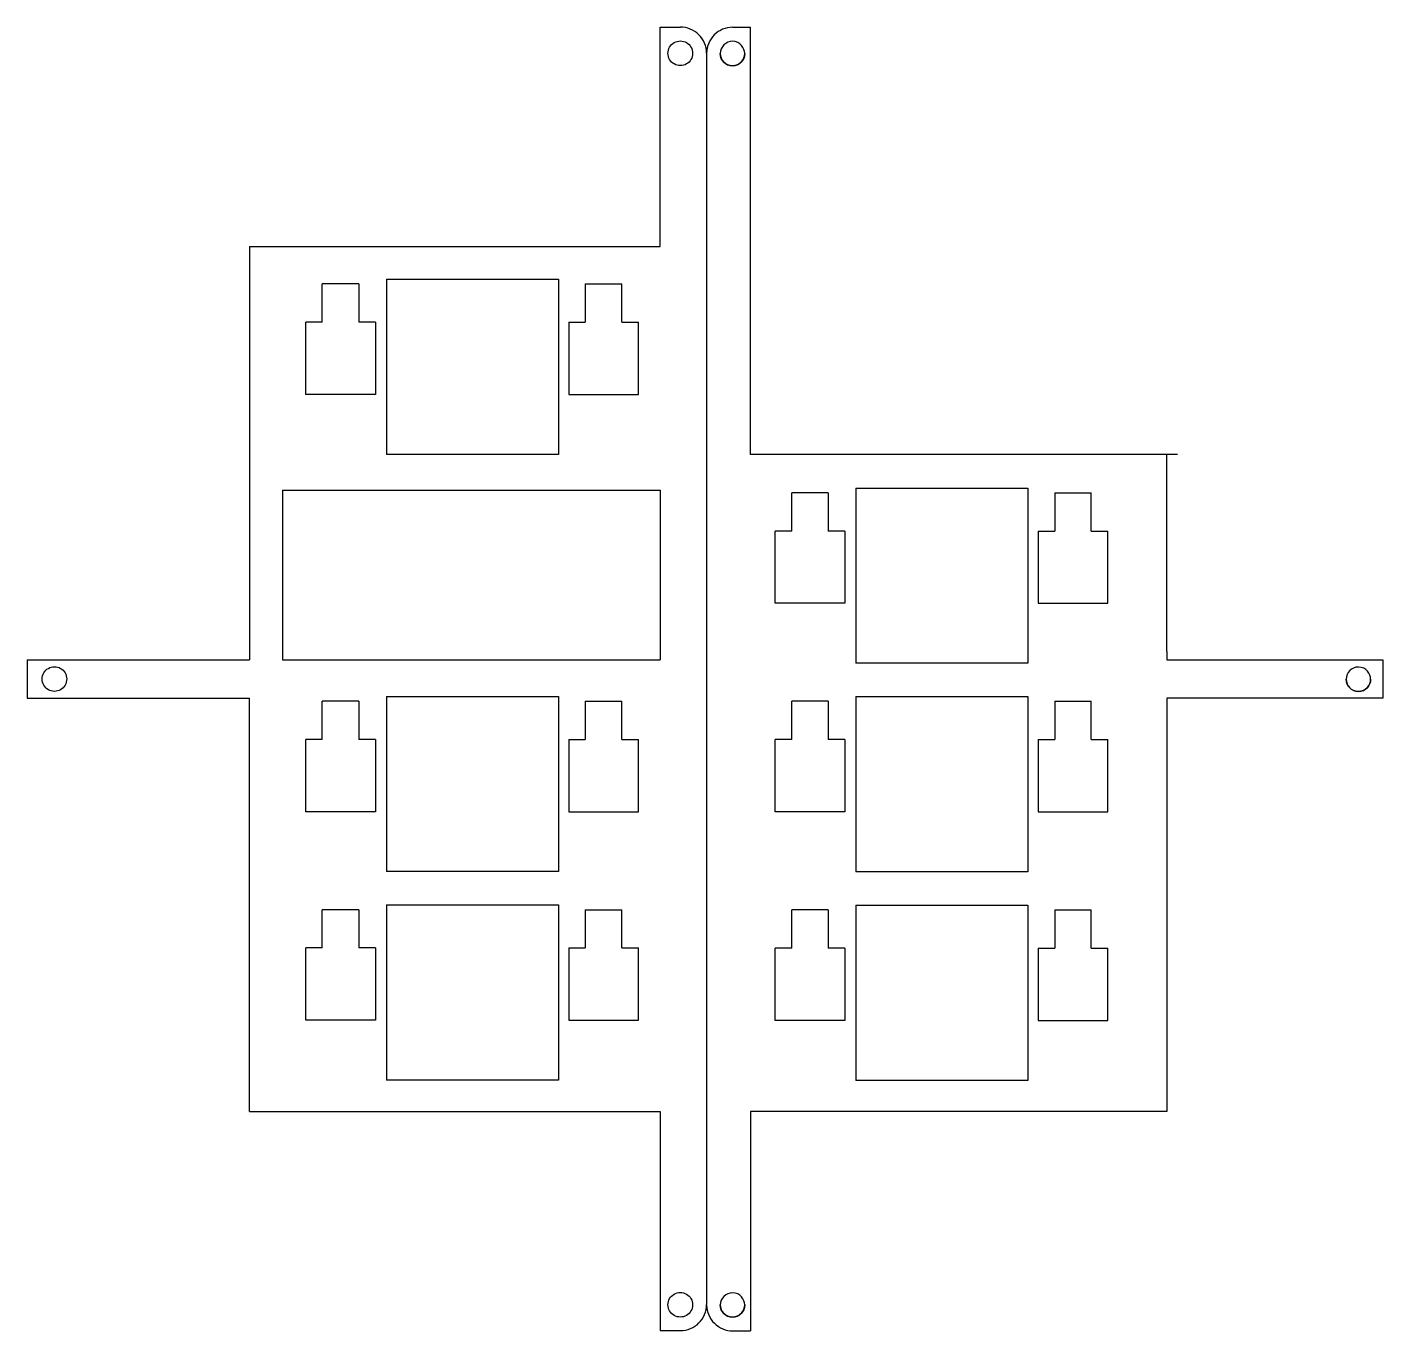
# Model space of a CAD drawing. Extents: x -207 to -84, y -60 to 60.
import ezdxf

# ---------------------------------------------------------------- set-up
doc = ezdxf.new("R2010")
doc.units = 0
doc.header["$MEASUREMENT"] = 0
doc.layers.add('MODELSKETCH_VISIBLE', color=7, linetype='CONTINUOUS')

msp = doc.modelspace()

# ---------------------------------------------------------------- linework, layer by layer
at = {"layer": 'MODELSKETCH_VISIBLE'}
for p, q in [((-149.5, 59.55), (-147.66, 59.55)), ((-149.5, 39.52), (-149.5, 59.55)), ((-142.89, 59.53), (-141.25, 59.53)), ((-141.25, 20.5), (-141.25, 59.53)), ((-145.26, 57.19), (-145.27, 57.17)), ((-145.27, 57.17), (-145.27, -57.12)), ((-187, 39.52), (-149.5, 39.52)), ((-187, 39.52), (-187, 1.77)), ((-180.36, 32.59), (-180.36, 36.09)), ((-177.03, 36.09), (-180.36, 36.09)), ((-177.03, 36.09), (-177.03, 32.59)), ((-174.5, 36.52), (-158.8, 36.52)), ((-174.5, 36.52), (-174.5, 20.52)), ((-158.8, 36.52), (-158.8, 20.52)), ((-156.34, 36.09), (-153.01, 36.09)), ((-156.34, 36.09), (-156.34, 32.59)), ((-153.01, 32.59), (-153.01, 36.09)), ((-181.87, 25.99), (-181.87, 32.59)), ((-180.36, 32.59), (-181.87, 32.59)), ((-175.51, 32.59), (-177.03, 32.59)), ((-175.51, 32.59), (-175.51, 25.99)), ((-157.85, 32.59), (-157.85, 25.99)), ((-157.85, 32.59), (-156.34, 32.59)), ((-153.01, 32.59), (-151.49, 32.59)), ((-151.49, 25.99), (-151.49, 32.59)), ((-175.51, 25.99), (-181.87, 25.99)), ((-157.85, 25.99), (-151.49, 25.99)), ((-158.8, 20.52), (-174.5, 20.52)), ((-102.25, 20.5), (-141.25, 20.5)), ((-103.25, 16.52), (-103.25, 20.5)), ((-131.64, 17.45), (-115.94, 17.45)), ((-131.64, 17.45), (-131.64, 1.45)), ((-115.94, 17.45), (-115.94, 1.45)), ((-184, 17.27), (-149.5, 17.27)), ((-184, 17.27), (-184, 1.77)), ((-149.5, 17.27), (-149.5, 1.77)), ((-137.49, 13.52), (-137.49, 17.02)), ((-134.16, 17.02), (-137.49, 17.02)), ((-134.16, 17.02), (-134.16, 13.52)), ((-113.47, 17.02), (-113.47, 13.52)), ((-113.47, 17.02), (-110.14, 17.02)), ((-110.14, 13.52), (-110.14, 17.02)), ((-103.25, 2.52), (-103.25, 16.52)), ((-137.49, 13.52), (-139.01, 13.52)), ((-139.01, 6.92), (-139.01, 13.52)), ((-132.65, 13.52), (-134.16, 13.52)), ((-132.65, 13.52), (-132.65, 6.92)), ((-114.99, 13.52), (-114.99, 6.92)), ((-114.99, 13.52), (-113.47, 13.52)), ((-110.14, 13.52), (-108.63, 13.52)), ((-108.63, 6.92), (-108.63, 13.52)), ((-132.65, 6.92), (-139.01, 6.92)), ((-114.99, 6.92), (-108.63, 6.92)), ((-103.25, 2.52), (-103.25, 1.77)), ((-207.31, 1.77), (-207.31, -1.73)), ((-207.31, 1.77), (-187, 1.77)), ((-184, 1.77), (-149.5, 1.77)), ((-115.94, 1.45), (-131.64, 1.45)), ((-103.25, 1.77), (-83.51, 1.77)), ((-83.51, 1.77), (-83.51, -1.73)), ((-207.31, -1.73), (-187, -1.73)), ((-187, -39.48), (-187, -1.73)), ((-180.36, -5.51), (-180.36, -2.01)), ((-177.03, -2.01), (-180.36, -2.01)), ((-177.03, -2.01), (-177.03, -5.51)), ((-174.5, -1.58), (-174.5, -17.58)), ((-174.5, -1.58), (-158.8, -1.58)), ((-158.8, -1.58), (-158.8, -17.58)), ((-156.34, -2.01), (-153.01, -2.01)), ((-156.34, -2.01), (-156.34, -5.51)), ((-153.01, -5.51), (-153.01, -2.01)), ((-134.16, -2.03), (-137.49, -2.03)), ((-137.49, -5.53), (-137.49, -2.03)), ((-134.16, -2.03), (-134.16, -5.53)), ((-131.64, -1.6), (-131.64, -17.6)), ((-131.64, -1.6), (-115.94, -1.6)), ((-115.94, -1.6), (-115.94, -17.6)), ((-113.47, -2.03), (-113.47, -5.53)), ((-113.47, -2.03), (-110.14, -2.03)), ((-110.14, -5.53), (-110.14, -2.03)), ((-83.51, -1.73), (-103.25, -1.73)), ((-103.25, -1.73), (-103.25, -39.48)), ((-180.36, -5.51), (-181.87, -5.51)), ((-181.87, -12.11), (-181.87, -5.51)), ((-175.51, -5.51), (-177.03, -5.51)), ((-175.51, -5.51), (-175.51, -12.11)), ((-157.85, -5.51), (-157.85, -12.11)), ((-157.85, -5.51), (-156.34, -5.51)), ((-153.01, -5.51), (-151.49, -5.51)), ((-151.49, -12.11), (-151.49, -5.51)), ((-137.49, -5.53), (-139.01, -5.53)), ((-139.01, -12.13), (-139.01, -5.53)), ((-132.65, -5.53), (-134.16, -5.53)), ((-132.65, -5.53), (-132.65, -12.13)), ((-114.99, -5.53), (-113.47, -5.53)), ((-114.99, -5.53), (-114.99, -12.13)), ((-110.14, -5.53), (-108.63, -5.53)), ((-108.63, -12.13), (-108.63, -5.53)), ((-175.51, -12.11), (-181.87, -12.11)), ((-157.85, -12.11), (-151.49, -12.11)), ((-132.65, -12.13), (-139.01, -12.13)), ((-114.99, -12.13), (-108.63, -12.13)), ((-158.8, -17.58), (-174.5, -17.58)), ((-115.94, -17.6), (-131.64, -17.6)), ((-174.5, -20.63), (-158.8, -20.63)), ((-174.5, -20.63), (-174.5, -36.63)), ((-158.8, -20.63), (-158.8, -36.63)), ((-131.64, -20.65), (-115.94, -20.65)), ((-131.64, -20.65), (-131.64, -36.65)), ((-115.94, -20.65), (-115.94, -36.65)), ((-177.03, -21.06), (-180.36, -21.06)), ((-180.36, -24.56), (-180.36, -21.06)), ((-177.03, -21.06), (-177.03, -24.56)), ((-156.34, -21.06), (-153.01, -21.06)), ((-156.34, -21.06), (-156.34, -24.56)), ((-153.01, -24.56), (-153.01, -21.06)), ((-137.49, -24.58), (-137.49, -21.08)), ((-134.16, -21.08), (-137.49, -21.08)), ((-134.16, -21.08), (-134.16, -24.58)), ((-113.47, -21.08), (-113.47, -24.58)), ((-113.47, -21.08), (-110.14, -21.08)), ((-110.14, -24.58), (-110.14, -21.08)), ((-181.87, -31.16), (-181.87, -24.56)), ((-180.36, -24.56), (-181.87, -24.56)), ((-175.51, -24.56), (-177.03, -24.56)), ((-175.51, -24.56), (-175.51, -31.16)), ((-157.85, -24.56), (-156.34, -24.56)), ((-157.85, -24.56), (-157.85, -31.16)), ((-153.01, -24.56), (-151.49, -24.56)), ((-151.49, -31.16), (-151.49, -24.56)), ((-139.01, -31.18), (-139.01, -24.58)), ((-137.49, -24.58), (-139.01, -24.58)), ((-132.65, -24.58), (-134.16, -24.58)), ((-132.65, -24.58), (-132.65, -31.18)), ((-114.99, -24.58), (-113.47, -24.58)), ((-114.99, -24.58), (-114.99, -31.18)), ((-110.14, -24.58), (-108.63, -24.58)), ((-108.63, -31.18), (-108.63, -24.58)), ((-175.51, -31.16), (-181.87, -31.16)), ((-157.85, -31.16), (-151.49, -31.16)), ((-132.65, -31.18), (-139.01, -31.18)), ((-114.99, -31.18), (-108.63, -31.18)), ((-158.8, -36.63), (-174.5, -36.63)), ((-115.94, -36.65), (-131.64, -36.65)), ((-187, -39.48), (-149.5, -39.48)), ((-149.5, -39.48), (-149.5, -59.51)), ((-103.25, -39.48), (-141.25, -39.48)), ((-141.25, -39.48), (-141.25, -59.53)), ((-145.26, -57.18), (-145.27, -57.12)), ((-149.5, -59.51), (-147.64, -59.51)), ((-142.87, -59.53), (-141.25, -59.53))]:
    msp.add_line(p, q, dxfattribs=at)
for points in [[(-145.97, 58.85), (-146.42, 59.3), (-147.03, 59.55), (-147.66, 59.55)], [(-142.89, 59.53), (-143.52, 59.53), (-144.12, 59.28), (-144.57, 58.84)], [(-148.22, 58.13), (-147.87, 58.33), (-147.45, 58.33), (-147.1, 58.13)], [(-145.27, 57.17), (-145.27, 57.8), (-145.52, 58.41), (-145.97, 58.85)], [(-144.57, 58.84), (-145, 58.4), (-145.25, 57.8), (-145.26, 57.19)], [(-142.9, 58.25), (-143.51, 58.25), (-144.01, 57.75), (-144.01, 57.13)], [(-141.78, 57.13), (-141.78, 57.61), (-142.16, 58.25), (-142.9, 58.25)], [(-148.79, 57.15), (-148.79, 57.56), (-148.57, 57.93), (-148.22, 58.13)], [(-148.22, 56.18), (-148.57, 56.38), (-148.79, 56.75), (-148.79, 57.15)], [(-147.1, 58.13), (-146.75, 57.93), (-146.54, 57.56), (-146.54, 57.15)], [(-146.54, 57.15), (-146.54, 56.75), (-146.75, 56.38), (-147.1, 56.18)], [(-142.9, 56.01), (-143.51, 56.01), (-144.01, 56.51), (-144.01, 57.13)], [(-144.01, 57.13), (-144.01, 56.59), (-143.57, 56.01), (-142.9, 56.01)], [(-141.78, 57.13), (-141.78, 56.51), (-142.28, 56.01), (-142.9, 56.01)], [(-142.9, 56.01), (-142.19, 56.01), (-141.78, 56.63), (-141.78, 57.13)], [(-147.1, 56.18), (-147.45, 55.98), (-147.87, 55.98), (-148.22, 56.18)], [(-205.93, 0.01), (-205.93, 0.41), (-205.72, 0.78), (-205.37, 0.98)], [(-205.37, -0.97), (-205.72, -0.77), (-205.93, -0.4), (-205.93, 0.01)], [(-205.37, 0.98), (-205.02, 1.18), (-204.6, 1.18), (-204.25, 0.98)], [(-204.25, 0.98), (-203.9, 0.78), (-203.69, 0.41), (-203.69, 0.01)], [(-203.69, 0.01), (-203.69, -0.4), (-203.9, -0.77), (-204.25, -0.97)], [(-85.75, 1.1), (-86.36, 1.1), (-86.86, 0.6), (-86.86, -0.02)], [(-84.63, -0.02), (-84.63, 0.46), (-85.01, 1.1), (-85.75, 1.1)], [(-204.25, -0.97), (-204.6, -1.17), (-205.02, -1.17), (-205.37, -0.97)], [(-86.86, -0.02), (-86.86, -0.56), (-86.42, -1.14), (-85.75, -1.14)], [(-85.75, -1.14), (-86.36, -1.14), (-86.86, -0.64), (-86.86, -0.02)], [(-85.75, -1.14), (-85.04, -1.14), (-84.63, -0.52), (-84.63, -0.02)], [(-84.63, -0.02), (-84.63, -0.64), (-85.13, -1.14), (-85.75, -1.14)], [(-148.79, -57.15), (-148.79, -56.74), (-148.58, -56.37), (-148.23, -56.17)], [(-148.23, -56.17), (-147.88, -55.97), (-147.45, -55.97), (-147.1, -56.17)], [(-147.1, -56.17), (-146.75, -56.37), (-146.54, -56.74), (-146.54, -57.15)], [(-142.9, -56.05), (-143.51, -56.05), (-144.01, -56.55), (-144.01, -57.16)], [(-141.78, -57.16), (-141.78, -56.68), (-142.16, -56.05), (-142.9, -56.05)], [(-148.23, -58.12), (-148.58, -57.92), (-148.79, -57.55), (-148.79, -57.15)], [(-147.1, -58.12), (-147.45, -58.32), (-147.88, -58.32), (-148.23, -58.12)], [(-146.54, -57.15), (-146.54, -57.55), (-146.75, -57.92), (-147.1, -58.12)], [(-145.96, -58.81), (-145.52, -58.36), (-145.27, -57.75), (-145.27, -57.12)], [(-145.26, -57.18), (-145.25, -57.8), (-145, -58.4), (-144.55, -58.83)], [(-144.01, -57.16), (-144.01, -57.71), (-143.57, -58.28), (-142.9, -58.28)], [(-142.9, -58.28), (-143.51, -58.28), (-144.01, -57.78), (-144.01, -57.16)], [(-141.78, -57.16), (-141.78, -57.78), (-142.28, -58.28), (-142.9, -58.28)], [(-142.9, -58.28), (-142.19, -58.28), (-141.78, -57.67), (-141.78, -57.16)], [(-147.64, -59.51), (-147.01, -59.51), (-146.41, -59.25), (-145.96, -58.81)], [(-144.55, -58.83), (-144.1, -59.28), (-143.5, -59.53), (-142.87, -59.53)]]:
    msp.add_open_spline(points, degree=3, dxfattribs=at)

doc.saveas('drawing.dxf')
